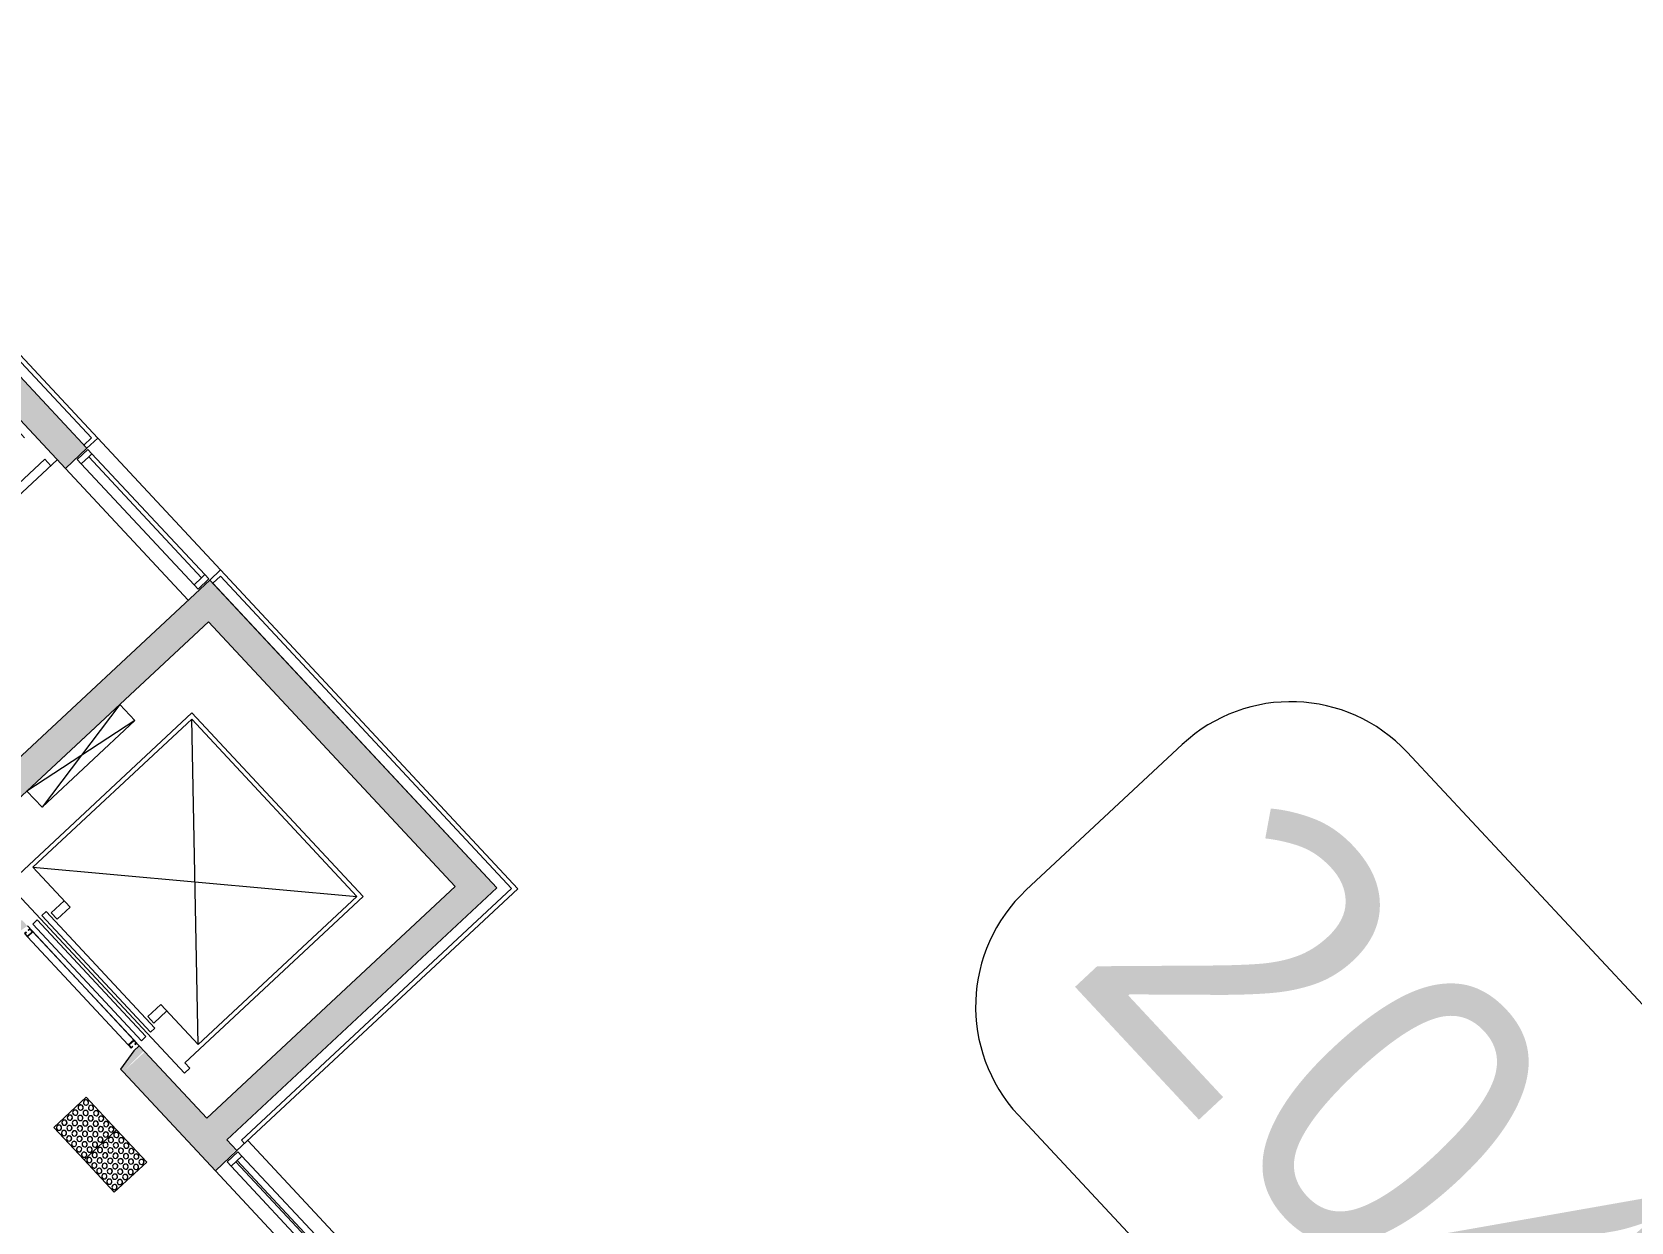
# Model space of a CAD drawing. Header units: millimetres. Extents: x -71377 to 516042, y -145869 to 441446.
# Drawn here: x 250814 to 261640, y 232950 to 241006 of the extents above; entities that cross this region are included whole.
import ezdxf

# ---------------------------------------------------------------- set-up
doc = ezdxf.new("R2010")
doc.units = ezdxf.units.MM
doc.header["$LTSCALE"] = 1000
doc.linetypes.add('_점선_XS_', pattern=[1.15, 0.6, -0.55])
for name, color, linetype, lineweight in [('A-ele-8', 8, 'Continuous', 5), ('A-fnsh', 5, 'Continuous', 5), ('A-furn-hdln', 8, '_점선_XS_', 5), ('A-glas', 5, 'Continuous', 5), ('A-glas-hdln', 8, 'Continuous', 5), ('A-hat', 251, 'Continuous', 5), ('A-insu', 251, 'Continuous', 5), ('A-strs', 7, 'Continuous', 5), ('A-text-2', 7, 'Continuous', 5), ('A-wind', 4, 'Continuous', 5), ('A-wind-hdln', 8, 'Continuous', 5), ('A_cwall', 2, 'Continuous', 5), ('A_fnsh-4', 4, 'Continuous', 5), ('AA_난간', 7, 'Continuous', 9), ('AA_논슬립', 252, 'Continuous', 5), ('AA_점형블럭', 8, 'Continuous', 5), ('elev', 4, 'Continuous', 5)]:
    doc.layers.add(name, color=color, linetype=linetype, lineweight=lineweight)
doc.styles.add('나눔고딕_2', font='NanumGothic.ttf', dxfattribs={"height": 2000})

# ---------------------------------------------------------------- blocks, each defined once
blk = doc.blocks.new('EV_15인승 - EV_15인승_1060x2100-6900317-지반층 배치도')
at = {"layer": 'A-furn-hdln'}
for p, q in [((-1000, -100), (-1000, 100)), ((-700, -100), (-700, 100))]:
    blk.add_line(p, q, dxfattribs=at)
at = {"layer": 'elev'}
for p, q in [((-725, 1898), (975, 1898)), ((-725, 248), (-725, 1898)), ((945, 1868), (-695, 1868)), ((-695, 1868), (-695, 398)), ((945, 398), (-695, 1868)), ((-695, 398), (945, 1868)), ((945, 398), (945, 1868)), ((975, 1898), (975, 248)), ((-950, 1580), (-1100, 720)), ((-1100, 1580), (-950, 720)), ((-950, 1580), (-1100, 1580)), ((-1100, 1580), (-1100, 720)), ((-950, 720), (-950, 1580)), ((-1100, 720), (-950, 720)), ((-695, 398), (-325, 398)), ((-385, 278), (-385, 398)), ((-325, 398), (-325, 278)), ((575, 278), (575, 398)), ((575, 398), (945, 398)), ((635, 398), (635, 278)), ((-775, 198), (-775, 248)), ((-775, 248), (-725, 248)), ((-415, 259), (665, 259)), ((-415, 219), (-415, 259)), ((665, 219), (-415, 219)), ((-325, 278), (-385, 278)), ((635, 278), (575, 278)), ((665, 259), (665, 219)), ((975, 248), (1025, 248)), ((1025, 248), (1025, 198)), ((1025, 198), (-775, 198)), ((-415, 175), (665, 175)), ((-415, 135), (-415, 175)), ((665, 135), (-415, 135)), ((665, 175), (665, 135)), ((-1000, -100), (-700, 100)), ((-1000, 100), (-700, -100)), ((-375, 100), (-405, 100)), ((-405, 100), (-405, 85)), ((-405, 85), (-402, 85)), ((-402, 65), (-405, 65)), ((-405, 65), (-405, 50)), ((-405, 50), (-375, 50)), ((-402, 85), (-402, 97)), ((-402, 97), (-378, 97)), ((-402, 53), (-402, 65)), ((-378, 53), (-402, 53)), ((-378, 97), (-378, 53)), ((-375, 100), (625, 100)), ((-375, 50), (-375, 100)), ((-375, 50), (625, 50)), ((655, 100), (625, 100)), ((625, 50), (625, 100)), ((625, 50), (655, 50)), ((628, 53), (628, 97)), ((628, 97), (652, 97)), ((652, 53), (628, 53)), ((652, 97), (652, 85)), ((652, 85), (655, 85)), ((655, 65), (652, 65)), ((652, 65), (652, 53)), ((655, 85), (655, 100)), ((655, 50), (655, 65))]:
    blk.add_line(p, q, dxfattribs=at)
blk = doc.blocks.new('고정창_프로젝트창_고정창 - _A_AW_12X22-6597192-지반층 배치도')
at = {"layer": 'A-wind'}
for p, q in [((-560, 100), (-600, 100)), ((-600, 100), (-600, 0)), ((-600, 0), (-560, 0)), ((-560, 70), (-560, 100)), ((560, 100), (560, 70)), ((600, 100), (560, 100)), ((560, 0), (600, 0)), ((600, 0), (600, 100))]:
    blk.add_line(p, q, dxfattribs=at)
at = {"layer": 'A-wind-hdln'}
for p, q in [((560, 100), (-560, 100)), ((-560, 70), (560, 70)), ((-560, 0), (-560, 70)), ((560, 0), (-560, 0)), ((560, 0), (560, 70))]:
    blk.add_line(p, q, dxfattribs=at)
blk = doc.blocks.new('점자블럭_원형_개수_ - 점자블럭_원형_개수_-4199367-지반층 배치도')
at = {"layer": 'AA_점형블럭'}
for p, q in [((300, 300), (0, 300)), ((0, 300), (0, 0)), ((300, 0), (300, 300)), ((600, 300), (300, 300)), ((300, 300), (300, 0)), ((600, 0), (600, 300)), ((0, 0), (300, 0)), ((300, 0), (600, 0))]:
    blk.add_line(p, q, dxfattribs=at)
for centre, start, end in [((25, 275), 360, 180), ((25, 275), 45, 180), ((25, 275), 360, 180), ((25, 275), 45, 180), ((25, 275), 180, 360), ((25, 275), 180, 225), ((25, 275), 180, 360), ((25, 275), 180, 225), ((25, 225), 360, 180), ((25, 225), 45, 180), ((25, 225), 0, 180), ((25, 225), 45, 180), ((25, 225), 180, 360), ((25, 225), 180, 225), ((25, 225), 180, 360), ((25, 225), 180, 225), ((25, 275), 255, 330), ((25, 275), 255, 330), ((75, 275), 0, 180), ((75, 275), 0, 180), ((75, 275), 0, 180), ((75, 275), 0, 180), ((75, 275), 180, 360), ((75, 275), 180, 360), ((75, 275), 180, 360), ((75, 275), 180, 360), ((75, 225), 0, 180), ((75, 225), 0, 180), ((75, 225), 0, 180), ((75, 225), 0, 180), ((75, 225), 180, 360), ((75, 225), 180, 360), ((75, 225), 180, 360), ((75, 225), 180, 360), ((125, 275), 0, 180), ((125, 275), 0, 180), ((125, 275), 360, 180), ((125, 275), 0, 180), ((125, 275), 180, 360), ((125, 275), 180, 360), ((125, 275), 180, 360), ((125, 275), 180, 360), ((125, 225), 360, 180), ((125, 225), 0, 180), ((125, 225), 360, 180), ((125, 225), 0, 180), ((125, 225), 180, 360), ((125, 225), 180, 360), ((125, 225), 180, 360), ((125, 225), 180, 360), ((175, 275), 360, 180), ((175, 275), 0, 180), ((175, 275), 360, 180), ((175, 275), 0, 180), ((175, 275), 180, 360), ((175, 275), 180, 360), ((175, 275), 180, 360), ((175, 275), 180, 360), ((175, 225), 360, 180), ((175, 225), 0, 180), ((175, 225), 360, 180), ((175, 225), 0, 180), ((175, 225), 180, 360), ((175, 225), 180, 360), ((175, 225), 180, 360), ((175, 225), 180, 360), ((225, 275), 360, 180), ((225, 275), 0, 180), ((225, 275), 360, 180), ((225, 275), 0, 180), ((225, 275), 180, 360), ((225, 275), 180, 360), ((225, 275), 180, 360), ((225, 275), 180, 360), ((225, 225), 0, 180), ((225, 225), 0, 180), ((225, 225), 360, 180), ((225, 225), 0, 180), ((225, 225), 180, 360), ((225, 225), 180, 360), ((225, 225), 180, 360), ((225, 225), 180, 360), ((275, 275), 0, 180), ((275, 275), 0, 180), ((275, 275), 360, 180), ((275, 275), 0, 180), ((275, 275), 180, 360), ((275, 275), 180, 360), ((275, 275), 180, 360), ((275, 275), 180, 360), ((275, 225), 360, 180), ((275, 225), 0, 180), ((275, 225), 360, 180), ((275, 225), 0, 180), ((275, 225), 180, 360), ((275, 225), 180, 360), ((275, 225), 180, 360), ((275, 225), 180, 360), ((325, 275), 360, 180), ((325, 275), 0, 180), ((325, 275), 0, 180), ((325, 275), 0, 180), ((325, 275), 180, 360), ((325, 275), 180, 360), ((325, 275), 180, 360), ((325, 275), 180, 360), ((325, 225), 360, 180), ((325, 225), 0, 180), ((325, 225), 360, 180), ((325, 225), 0, 180), ((325, 225), 180, 360), ((325, 225), 180, 360), ((325, 225), 180, 360), ((325, 225), 180, 360), ((375, 275), 0, 180), ((375, 275), 0, 180), ((375, 275), 0, 180), ((375, 275), 0, 180), ((375, 275), 180, 360), ((375, 275), 180, 360), ((375, 275), 180, 360), ((375, 275), 180, 360), ((375, 225), 360, 180), ((375, 225), 0, 180), ((375, 225), 0, 180), ((375, 225), 0, 180), ((375, 225), 180, 360), ((375, 225), 180, 360), ((375, 225), 180, 360), ((375, 225), 180, 360), ((425, 275), 0, 180), ((425, 275), 0, 180), ((425, 275), 360, 180), ((425, 275), 0, 180), ((425, 275), 180, 360), ((425, 275), 180, 360), ((425, 275), 180, 360), ((425, 275), 180, 360), ((425, 225), 0, 180), ((425, 225), 0, 180), ((425, 225), 0, 180), ((425, 225), 0, 180), ((425, 225), 180, 360), ((425, 225), 180, 360), ((425, 225), 180, 360), ((425, 225), 180, 360), ((475, 275), 0, 180), ((475, 275), 0, 180), ((475, 275), 360, 180), ((475, 275), 360, 180), ((475, 275), 180, 360), ((475, 275), 180, 360), ((475, 275), 180, 360), ((475, 275), 180, 360), ((475, 225), 360, 180), ((475, 225), 0, 180), ((475, 225), 0, 180), ((475, 225), 0, 180), ((475, 225), 180, 360), ((475, 225), 180, 360), ((475, 225), 180, 360), ((475, 225), 180, 360), ((525, 275), 0, 180), ((525, 275), 0, 180), ((525, 275), 360, 180), ((525, 275), 0, 180), ((525, 275), 180, 360), ((525, 275), 180, 360), ((525, 275), 180, 360), ((525, 275), 180, 360), ((525, 225), 360, 180), ((525, 225), 0, 180), ((525, 225), 360, 180), ((525, 225), 0, 180), ((525, 225), 180, 360), ((525, 225), 180, 360), ((525, 225), 180, 360), ((525, 225), 180, 360), ((575, 275), 0, 180), ((575, 275), 0, 180), ((575, 275), 360, 180), ((575, 275), 0, 180), ((575, 275), 180, 360), ((575, 275), 180, 360), ((575, 275), 180, 360), ((575, 275), 180, 360), ((575, 225), 360, 180), ((575, 225), 0, 180), ((575, 225), 0, 180), ((575, 225), 0, 180), ((575, 225), 180, 360), ((575, 225), 180, 360), ((575, 225), 180, 360), ((575, 225), 180, 360), ((25, 175), 360, 180), ((25, 175), 45, 180), ((25, 175), 360, 180), ((25, 175), 45, 180), ((25, 175), 180, 360), ((25, 175), 180, 225), ((25, 175), 180, 360), ((25, 175), 180, 225), ((25, 125), 360, 180), ((25, 125), 0, 180), ((25, 125), 360, 180), ((25, 125), 0, 180), ((25, 125), 180, 360), ((25, 125), 180, 240), ((25, 125), 180, 360), ((25, 125), 180, 240), ((25, 225), 255, 330), ((25, 225), 255, 330), ((25, 175), 255, 330), ((25, 175), 255, 330), ((25, 125), 270, 345), ((25, 125), 270, 345), ((75, 175), 0, 180), ((75, 175), 0, 180), ((75, 175), 0, 180), ((75, 175), 0, 180), ((75, 175), 180, 360), ((75, 175), 180, 360), ((75, 175), 180, 360), ((75, 175), 180, 360), ((75, 125), 360, 180), ((75, 125), 0, 180), ((75, 125), 0, 180), ((75, 125), 0, 180), ((75, 125), 180, 360), ((75, 125), 180, 360), ((75, 125), 180, 360), ((75, 125), 180, 360), ((125, 175), 360, 180), ((125, 175), 180, 360), ((125, 175), 0, 180), ((125, 175), 360, 180), ((125, 175), 0, 180), ((125, 175), 180, 360), ((125, 175), 180, 360), ((125, 175), 180, 360), ((125, 125), 360, 180), ((125, 125), 0, 180), ((125, 125), 360, 180), ((125, 125), 0, 180), ((125, 125), 180, 360), ((125, 125), 180, 360), ((125, 125), 180, 360), ((125, 125), 180, 360), ((175, 175), 360, 180), ((175, 175), 0, 180), ((175, 175), 360, 180), ((175, 175), 0, 180), ((175, 175), 180, 360), ((175, 175), 180, 360), ((175, 175), 180, 360), ((175, 175), 180, 360), ((175, 125), 360, 180), ((175, 125), 0, 180), ((175, 125), 360, 180), ((175, 125), 0, 180), ((175, 125), 180, 360), ((175, 125), 180, 360), ((175, 125), 180, 360), ((175, 125), 180, 360), ((225, 125), 0, 180), ((225, 125), 180, 360), ((225, 175), 360, 180), ((225, 175), 0, 180), ((225, 175), 360, 180), ((225, 175), 0, 180), ((225, 175), 180, 360), ((225, 175), 180, 360), ((225, 175), 180, 360), ((225, 175), 180, 360), ((225, 125), 360, 180), ((225, 125), 0, 180), ((225, 125), 360, 180), ((225, 125), 180, 360), ((225, 125), 180, 360), ((225, 125), 180, 360), ((275, 125), 360, 180), ((275, 125), 0, 180), ((275, 175), 360, 180), ((275, 175), 0, 180), ((275, 175), 0, 180), ((275, 175), 0, 180), ((275, 175), 180, 360), ((275, 175), 180, 360), ((275, 175), 180, 360), ((275, 175), 180, 360), ((275, 125), 0, 180), ((275, 125), 0, 180), ((275, 125), 180, 360), ((275, 125), 180, 360), ((275, 125), 180, 360), ((275, 125), 180, 360), ((325, 175), 0, 180), ((325, 175), 180, 360), ((325, 125), 0, 180), ((325, 125), 15, 180), ((325, 125), 180, 360), ((325, 175), 0, 180), ((325, 175), 0, 180), ((325, 175), 0, 180), ((325, 175), 180, 360), ((325, 175), 180, 360), ((325, 175), 180, 360), ((325, 125), 360, 180), ((325, 125), 15, 180), ((325, 125), 180, 360), ((325, 125), 180, 270), ((325, 125), 180, 270), ((325, 125), 300, 330), ((325, 125), 300, 330), ((375, 175), 0, 180), ((375, 175), 0, 180), ((375, 125), 0, 180), ((375, 125), 360, 180), ((375, 125), 180, 270), ((375, 175), 0, 180), ((375, 175), 0, 180), ((375, 175), 180, 360), ((375, 175), 180, 360), ((375, 175), 180, 360), ((375, 175), 180, 360), ((375, 125), 15, 180), ((375, 125), 15, 180), ((375, 125), 180, 360), ((375, 125), 180, 270), ((375, 125), 180, 360), ((375, 125), 300, 330), ((375, 125), 300, 330), ((425, 175), 0, 180), ((425, 175), 0, 180), ((425, 125), 0, 180), ((425, 125), 15, 180), ((425, 125), 0, 180), ((425, 125), 180, 360), ((425, 175), 0, 180), ((425, 175), 360, 180), ((425, 175), 180, 360), ((425, 175), 180, 360), ((425, 175), 180, 360), ((425, 175), 180, 360), ((425, 125), 15, 180), ((425, 125), 180, 270), ((425, 125), 180, 360), ((425, 125), 180, 270), ((425, 125), 300, 330), ((425, 125), 300, 330), ((475, 175), 180, 360), ((475, 175), 0, 180), ((475, 175), 0, 180), ((475, 175), 360, 180), ((475, 175), 0, 180), ((475, 175), 180, 360), ((475, 175), 180, 360), ((475, 175), 180, 360), ((475, 125), 360, 180), ((475, 125), 15, 180), ((475, 125), 360, 180), ((475, 125), 15, 180), ((475, 125), 180, 360), ((475, 125), 180, 270), ((475, 125), 180, 360), ((475, 125), 180, 270), ((475, 125), 300, 330), ((475, 125), 300, 330), ((525, 125), 180, 360), ((525, 125), 180, 270), ((525, 175), 360, 180), ((525, 175), 0, 180), ((525, 175), 0, 180), ((525, 175), 0, 180), ((525, 175), 180, 360), ((525, 175), 180, 360), ((525, 175), 180, 360), ((525, 175), 180, 360), ((525, 125), 0, 180), ((525, 125), 15, 180), ((525, 125), 0, 180), ((525, 125), 15, 180), ((525, 125), 180, 360), ((525, 125), 180, 270), ((525, 125), 300, 330), ((525, 125), 300, 330), ((575, 125), 180, 270), ((575, 175), 360, 180), ((575, 175), 0, 180), ((575, 175), 0, 180), ((575, 175), 0, 180), ((575, 175), 180, 360), ((575, 175), 180, 360), ((575, 175), 180, 360), ((575, 175), 180, 360), ((575, 125), 0, 180), ((575, 125), 15, 180), ((575, 125), 360, 180), ((575, 125), 15, 180), ((575, 125), 180, 360), ((575, 125), 180, 270), ((575, 125), 180, 360), ((575, 125), 300, 330), ((575, 125), 300, 330), ((25, 25), 360, 180), ((25, 25), 0, 180), ((25, 25), 360, 180), ((25, 25), 0, 180), ((25, 25), 180, 360), ((25, 25), 180, 360), ((25, 25), 180, 360), ((25, 25), 180, 360), ((25, 75), 360, 180), ((25, 75), 0, 180), ((25, 75), 360, 180), ((25, 75), 0, 180), ((25, 75), 180, 360), ((25, 75), 180, 345), ((25, 75), 180, 360), ((25, 75), 180, 345), ((75, 25), 360, 180), ((75, 25), 0, 180), ((75, 25), 0, 180), ((75, 25), 0, 180), ((75, 25), 180, 360), ((75, 25), 180, 360), ((75, 25), 180, 360), ((75, 25), 180, 360), ((75, 75), 360, 180), ((75, 75), 0, 180), ((75, 75), 360, 180), ((75, 75), 0, 180), ((75, 75), 180, 360), ((75, 75), 180, 360), ((75, 75), 180, 360), ((75, 75), 180, 360), ((125, 25), 360, 180), ((125, 25), 0, 180), ((125, 25), 360, 180), ((125, 25), 0, 180), ((125, 25), 180, 360), ((125, 25), 180, 360), ((125, 25), 180, 360), ((125, 25), 180, 360), ((125, 75), 360, 180), ((125, 75), 0, 180), ((125, 75), 360, 180), ((125, 75), 0, 180), ((125, 75), 180, 360), ((125, 75), 180, 360), ((125, 75), 180, 360), ((125, 75), 180, 360), ((175, 25), 360, 180), ((175, 25), 360, 180), ((175, 25), 180, 360), ((175, 25), 180, 360), ((175, 75), 360, 180), ((175, 75), 0, 180), ((175, 75), 360, 180), ((175, 75), 0, 180), ((175, 75), 180, 360), ((175, 75), 180, 360), ((175, 75), 180, 360), ((175, 75), 180, 360), ((175, 25), 120, 150), ((175, 25), 120, 150), ((175, 25), 210, 360), ((175, 25), 210, 360), ((175, 25), 0, 60), ((175, 25), 0, 60), ((225, 75), 360, 180), ((225, 25), 360, 180), ((225, 25), 360, 180), ((225, 25), 180, 360), ((225, 25), 180, 360), ((225, 75), 0, 180), ((225, 75), 0, 180), ((225, 75), 0, 180), ((225, 75), 180, 360), ((225, 75), 180, 360), ((225, 75), 180, 360), ((225, 75), 180, 360), ((225, 25), 120, 150), ((225, 25), 120, 150), ((225, 25), 210, 360), ((225, 25), 210, 360), ((225, 25), 0, 60), ((225, 25), 0, 60), ((275, 75), 360, 180), ((275, 25), 0, 180), ((275, 25), 0, 180), ((275, 25), 180, 360), ((275, 25), 180, 360), ((275, 75), 0, 180), ((275, 75), 0, 180), ((275, 75), 0, 180), ((275, 75), 180, 360), ((275, 75), 180, 360), ((275, 75), 180, 360), ((275, 75), 180, 360), ((275, 25), 120, 150), ((275, 25), 120, 150), ((275, 25), 210, 360), ((275, 25), 210, 360), ((275, 25), 0, 60), ((275, 25), 0, 60), ((325, 75), 180, 270), ((325, 25), 360, 180), ((325, 25), 15, 180), ((325, 25), 360, 180), ((325, 25), 15, 180), ((325, 25), 180, 360), ((325, 25), 180, 270), ((325, 25), 180, 360), ((325, 25), 180, 270), ((325, 75), 360, 180), ((325, 75), 15, 180), ((325, 75), 0, 180), ((325, 75), 15, 180), ((325, 75), 180, 360), ((325, 75), 180, 360), ((325, 75), 180, 270), ((325, 75), 300, 330), ((325, 75), 300, 330), ((325, 25), 300, 330), ((325, 25), 300, 330), ((375, 75), 180, 360), ((375, 75), 180, 270), ((375, 75), 180, 360), ((375, 25), 0, 180), ((375, 25), 15, 180), ((375, 25), 0, 180), ((375, 25), 15, 180), ((375, 25), 180, 360), ((375, 25), 180, 270), ((375, 25), 180, 360), ((375, 25), 180, 270), ((375, 75), 360, 180), ((375, 75), 15, 180), ((375, 75), 360, 180), ((375, 75), 15, 180), ((375, 75), 180, 270), ((375, 75), 300, 330), ((375, 75), 300, 330), ((375, 25), 300, 330), ((375, 25), 300, 330), ((425, 75), 0, 180), ((425, 75), 15, 180), ((425, 75), 0, 180), ((425, 75), 15, 180), ((425, 25), 0, 180), ((425, 25), 15, 180), ((425, 25), 0, 180), ((425, 25), 15, 180), ((425, 25), 180, 360), ((425, 25), 180, 270), ((425, 25), 180, 360), ((425, 25), 180, 270), ((425, 75), 180, 360), ((425, 75), 180, 270), ((425, 75), 180, 360), ((425, 75), 180, 270), ((425, 75), 300, 330), ((425, 75), 300, 330), ((425, 25), 300, 330), ((425, 25), 300, 330), ((475, 25), 360, 180), ((475, 25), 15, 180), ((475, 25), 360, 180), ((475, 25), 15, 180), ((475, 25), 180, 360), ((475, 25), 180, 270), ((475, 25), 180, 360), ((475, 25), 180, 270), ((475, 75), 0, 180), ((475, 75), 15, 180), ((475, 75), 360, 180), ((475, 75), 15, 180), ((475, 75), 180, 360), ((475, 75), 180, 270), ((475, 75), 180, 360), ((475, 75), 180, 270), ((475, 75), 300, 330), ((475, 75), 300, 330), ((475, 25), 300, 330), ((475, 25), 300, 330), ((525, 75), 15, 180), ((525, 75), 15, 180), ((525, 75), 180, 360), ((525, 25), 360, 180), ((525, 25), 15, 180), ((525, 25), 360, 180), ((525, 25), 15, 180), ((525, 25), 180, 360), ((525, 25), 180, 270), ((525, 25), 180, 360), ((525, 25), 180, 270), ((525, 75), 0, 180), ((525, 75), 0, 180), ((525, 75), 180, 360), ((525, 75), 180, 270), ((525, 75), 180, 270), ((525, 75), 300, 330), ((525, 75), 300, 330), ((525, 25), 300, 330), ((525, 25), 300, 330), ((575, 25), 0, 180), ((575, 25), 15, 180), ((575, 25), 0, 180), ((575, 25), 15, 180), ((575, 25), 180, 360), ((575, 25), 180, 270), ((575, 25), 180, 360), ((575, 25), 180, 270), ((575, 75), 0, 180), ((575, 75), 15, 180), ((575, 75), 0, 180), ((575, 75), 15, 180), ((575, 75), 180, 360), ((575, 75), 180, 270), ((575, 75), 180, 360), ((575, 75), 180, 270), ((575, 75), 300, 330), ((575, 75), 300, 330), ((575, 25), 300, 330), ((575, 25), 300, 330)]:
    blk.add_arc(centre, 17.5, start, end, dxfattribs=at)
blk = doc.blocks.new('고정창 - _A_AW_10X11-7564377-지반층 배치도')
at = {"layer": 'A-glas'}
for p, q in [((460, 56), (-460, 56)), ((-460, 56), (-460, 44)), ((-460, 44), (460, 44)), ((460, 44), (460, 56))]:
    blk.add_line(p, q, dxfattribs=at)
at = {"layer": 'A-wind'}
for p, q in [((-460, 100), (-500, 100)), ((-500, 100), (-500, 0)), ((-500, 0), (-460, 0)), ((-460, 0), (-460, 100)), ((460, 100), (460, 0)), ((500, 100), (460, 100)), ((460, 0), (500, 0)), ((500, 0), (500, 100))]:
    blk.add_line(p, q, dxfattribs=at)
at = {"layer": 'A-wind-hdln'}
for p, q in [((460, 100), (-460, 100)), ((-460, 0), (460, 0))]:
    blk.add_line(p, q, dxfattribs=at)
blk = doc.blocks.new('계단진행_난간_Non Slip - 계단진행_난간_Non Slip-3375518-지반층 배치도')
at = {"layer": 'AA_난간'}
for p, q in [((700, 0), (700, -2080)), ((750, -2080), (750, 0)), ((850, 0), (850, -2080)), ((900, -2080), (900, 0))]:
    blk.add_line(p, q, dxfattribs=at)
for centre, radius, start, end in [((800, 0), 100, 360, 180), ((800, 0), 50, 0, 180), ((800, -2080), 100, 180, 0), ((800, -2080), 50, 180, 0)]:
    blk.add_arc(centre, radius, start, end, dxfattribs=at)
at = {"layer": 'AA_논슬립'}
for p, q in [((-440, -60), (-440, 0)), ((960, 60), (2040, 60)), ((960, 0), (960, 60)), ((2040, 60), (2040, 0)), ((640, -60), (-440, -60)), ((640, 0), (640, -60)), ((960, -200), (2040, -200)), ((960, -260), (960, -200)), ((2040, -200), (2040, -260)), ((-440, -320), (-440, -260)), ((640, -320), (-440, -320)), ((640, -260), (640, -320)), ((-440, -580), (-440, -520)), ((640, -520), (640, -580)), ((960, -460), (2040, -460)), ((960, -520), (960, -460)), ((2040, -460), (2040, -520)), ((640, -580), (-440, -580)), ((960, -720), (2040, -720)), ((960, -780), (960, -720)), ((2040, -720), (2040, -780)), ((-440, -840), (-440, -780)), ((640, -840), (-440, -840)), ((640, -780), (640, -840)), ((-440, -1100), (-440, -1040)), ((640, -1040), (640, -1100)), ((960, -980), (1408, -980)), ((960, -1040), (960, -980)), ((1441, -980), (1559, -980)), ((1592, -980), (2040, -980)), ((2040, -980), (2040, -1040)), ((640, -1100), (-440, -1100)), ((960, -1240), (2040, -1240)), ((960, -1300), (960, -1240)), ((2040, -1240), (2040, -1300)), ((-440, -1360), (-440, -1300)), ((640, -1360), (-440, -1360)), ((640, -1300), (640, -1360)), ((960, -1500), (2040, -1500)), ((960, -1560), (960, -1500)), ((2040, -1500), (2040, -1560)), ((-440, -1620), (-440, -1560)), ((640, -1620), (-440, -1620)), ((640, -1560), (640, -1620)), ((-440, -1880), (-440, -1820)), ((640, -1820), (640, -1880)), ((960, -1760), (2040, -1760)), ((960, -1820), (960, -1760)), ((2040, -1760), (2040, -1820)), ((640, -1880), (-440, -1880)), ((960, -2020), (2040, -2020)), ((960, -2080), (960, -2020)), ((2040, -2020), (2040, -2080))]:
    blk.add_line(p, q, dxfattribs=at)
blk = doc.blocks.new('동이름 - 동이름-6850952-지반층 배치도')
at = {"layer": 'A-text-2'}
for p, q in [((-3.023, 1.8), (3.042, 1.8)), ((-4.1, 0.723), (-4.1, -0.721)), ((4.1, 0.742), (4.1, -0.706)), ((-3.021, -1.8), (3.006, -1.8))]:
    blk.add_line(p, q, dxfattribs=at)
for centre, radius, start, end in [((-3.023, 0.723), 1.077, 90, 180), ((3.042, 0.742), 1.058, 0, 90), ((-3.021, -0.721), 1.079, 180, 270), ((3.006, -0.706), 1.094, 270, 360)]:
    blk.add_arc(centre, radius, start, end, dxfattribs=at)

msp = doc.modelspace()

# ---------------------------------------------------------------- hatches: boundary and pattern name
at = {"layer": 'A-hat'}
for points in [[(251040.3, 238051.3), (251186.6, 238187.7), (248690.5, 240863.7), (248544.6, 240727.7), (250913.1, 238187.7)], [(250326.6, 235444.2), (252155, 237149.2), (252018.6, 237295.5), (250190.2, 235590.5), (250214.3, 235564.6)], [(252050.4, 236968.1), (252196.7, 237104.5), (252155, 237149.2), (252008.7, 237012.8)], [(253816, 235074.7), (253962.3, 235211.1), (252196.7, 237104.5), (252050.4, 236968.1), (253688.8, 235211.1)], [(252133.9, 233506.1), (253816, 235074.7), (253679.6, 235221), (251997.5, 233652.4)], [(252055.8, 233296.6), (252195.3, 233440.3), (251578.1, 234102.2), (251431.8, 233965.8), (251997.5, 233359.1)]]:
    msp.add_hatch(color=256, dxfattribs=at).paths.add_polyline_path(points)
h = msp.add_hatch(color=256, dxfattribs=at)
h.paths.add_polyline_path([(251431.8, 233965.8), (251572.4, 234108.3), (251540.6, 234142.4), (251499.6, 234102.2), (251414.8, 233984.1)])
h.paths.add_polyline_path([(250616.8, 234839.8), (250783.6, 234954.2), (250746.1, 234994.4), (250599.8, 234858)])

# ---------------------------------------------------------------- linework, layer by layer
at = {"layer": 'A-ele-8'}
for p, q in [((251259.7, 238255.9), (252091.7, 237363.7)), ((251872.3, 237159.1), (251040.3, 238051.3)), ((252275.3, 233501.2), (252970.9, 232755.2)), ((252751.5, 232550.6), (252055.8, 233296.6))]:
    msp.add_line(p, q, dxfattribs=at)
at = {"layer": 'A-fnsh'}
msp.add_line((251540.6, 234142.4), (250783.6, 234954.2), dxfattribs=at)
at = {"layer": 'A-insu'}
msp.add_line((253962.3, 235211.1), (252039.1, 237273.5), dxfattribs=at)
at = {"layer": 'A-strs'}
msp.add_line((250570.3, 237722.5), (250985.7, 238109.8), dxfattribs=at)
msp.add_line((250570.3, 237722.5), (250985.7, 238109.8), dxfattribs=at)
at = {"layer": 'A_cwall'}
for p, q in [((251186.6, 238187.7), (248690.5, 240864.5)), ((251040.3, 238051.3), (249921.8, 239250.8)), ((251040.3, 238051.3), (251186.6, 238187.7)), ((252018.6, 237295.5), (249824.5, 235249.5)), ((253962.3, 235211.1), (252018.6, 237295.5)), ((250326.6, 235444.2), (252008.7, 237012.8)), ((253679.6, 235221), (252008.7, 237012.8)), ((253679.6, 235221), (251997.5, 233652.4)), ((252133.9, 233506.1), (253962.3, 235211.1)), ((251504, 234108.3), (251414.8, 233984.1)), ((251540.6, 234142.4), (251504, 234108.3)), ((251578.1, 234102.2), (251540.6, 234142.4)), ((251997.5, 233652.4), (251578.1, 234102.2)), ((251414.8, 233984.1), (251431.8, 233965.8)), ((251431.8, 233965.8), (252055.8, 233296.6)), ((252202.1, 233433), (252133.9, 233506.1)), ((252055.8, 233296.6), (252202.1, 233433))]:
    msp.add_line(p, q, dxfattribs=at)
at = {"layer": 'A_fnsh-4'}
for p, q in [((251259.7, 238255.9), (248695.4, 241005.8)), ((248693.9, 240963.4), (251217.3, 238257.4)), ((251217.3, 238257.4), (251166.1, 238209.7)), ((251186.6, 238187.7), (251166.1, 238209.7)), ((251186.6, 238187.7), (251259.7, 238255.9)), ((252018.6, 237295.5), (252091.7, 237363.7)), ((252018.6, 237295.5), (252039.1, 237273.5)), ((252039.1, 237273.5), (252090.3, 237321.3)), ((254061.2, 235207.7), (252090.3, 237321.3)), ((254103.6, 235206.2), (252091.7, 237363.7)), ((252202.1, 233433), (254103.6, 235206.2)), ((252232.9, 233502.7), (254061.2, 235207.7)), ((252253.3, 233480.7), (252232.9, 233502.7))]:
    msp.add_line(p, q, dxfattribs=at)

# ---------------------------------------------------------------- block references
at = {"layer": 'A-glas-hdln'}
for name, p, rotation in [('고정창_프로젝트창_고정창 - _A_AW_12X22-6597192-지반층 배치도', (251529.5, 237673.4), 313.0000012484763), ('고정창 - _A_AW_10X11-7564377-지반층 배치도', (252476.8, 232991.8), 313.0000012484754)]:
    msp.add_blockref(name, p, dxfattribs=dict(at, rotation=rotation))
at = {"layer": 'A-text-2', "xscale": 999.9999999999999, "yscale": 999.9999999999999, "zscale": 999.9999999999999, "rotation": 313.0000000000001}
msp.add_blockref('동이름 - 동이름-6850952-지반층 배치도', (260869.3, 232691), dxfattribs=at)
at = {"layer": 'AA_논슬립', "rotation": 43.000001248477}
msp.add_blockref('계단진행_난간_Non Slip - 계단진행_난간_Non Slip-3375518-지반층 배치도', (248031.3, 238198.9), dxfattribs=at)
at = {"layer": 'AA_점형블럭', "rotation": 313.000001248475}
msp.add_blockref('점자블럭_원형_개수_ - 점자블럭_원형_개수_-4199367-지반층 배치도', (250962.3, 233589.5), dxfattribs=at)
at = {"layer": 'elev', "rotation": 313.0000012484752}
msp.add_blockref('EV_15인승 - EV_15인승_1060x2100-6900317-지반층 배치도', (251003.7, 234571.5), dxfattribs=at)

# ---------------------------------------------------------------- texts
at = {"layer": 'A-text-2', "insert": (260825.2, 232691), "char_height": 2000, "width": 9522.7, "attachment_point": 5, "rotation": 313, "line_spacing_factor": 1.2, "style": '나눔고딕_2'}
msp.add_mtext('\\pxqc,t6.35,12.7,19.05,25.4,31.75,38.1,44.45,50.8,57.15,63.5,69.85,76.2,82.55,88.9,95.25,101.6,107.95,114.3,120.65,127,133.35,139.7,146.05,152.4,158.75,165.1,171.45,177.8,184.15,190.5,196.85,203.2;{204동}', dxfattribs=at)

doc.saveas('drawing.dxf')
